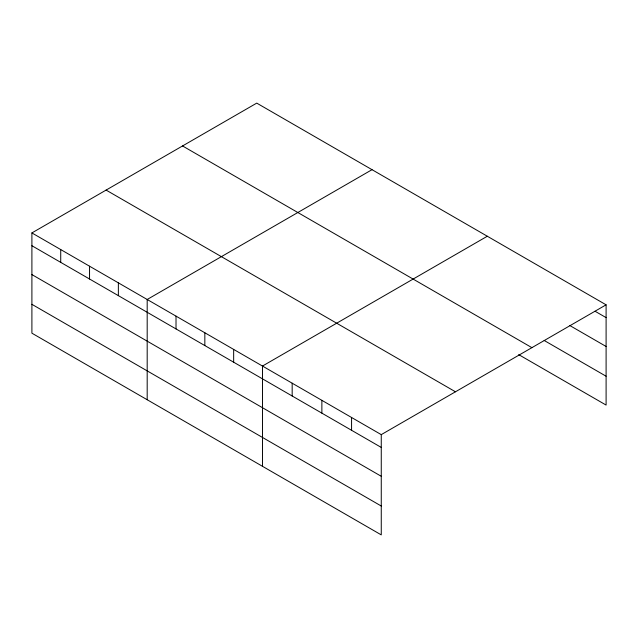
<?xml version="1.0" encoding="UTF-8"?>
<svg xmlns="http://www.w3.org/2000/svg" width="638" height="638" viewBox="0 0 638 638"><rect width="100%" height="100%" fill="white"/><g stroke="black" fill="none" stroke-linecap="round" stroke-linejoin="round"><path stroke-width="0.96" d="M381.261 476.291L381.261 434.63L31.9 232.926L31.9 333.18L381.261 534.883L381.261 476.291L31.9 274.587M31.9 232.926L256.739 103.117L606.1 304.82L606.1 405.074L518.71 354.624M372.026 169.676L147.187 299.485L147.187 399.747M487.312 236.235L262.481 366.045L262.481 466.306M381.261 434.63L606.1 304.82M595.071 311.256L606.1 317.62M569.614 325.42L606.1 346.482M544.166 340.461L606.1 376.221M182.54 145.95L531.901 347.654M106.099 190.084L455.46 391.788M31.9 245.726L381.261 447.429M31.9 304.318L381.261 506.022M351.57 417.483L351.57 430.283M321.871 400.337L321.871 413.137M292.172 383.191L292.172 395.991M233.66 349.409L233.66 362.209M204.838 332.765L204.838 345.573M176.016 316.129L176.016 328.929M118.365 282.841L118.365 295.649M89.543 266.206L89.543 279.005M60.722 249.562L60.722 262.37"/></g></svg>
